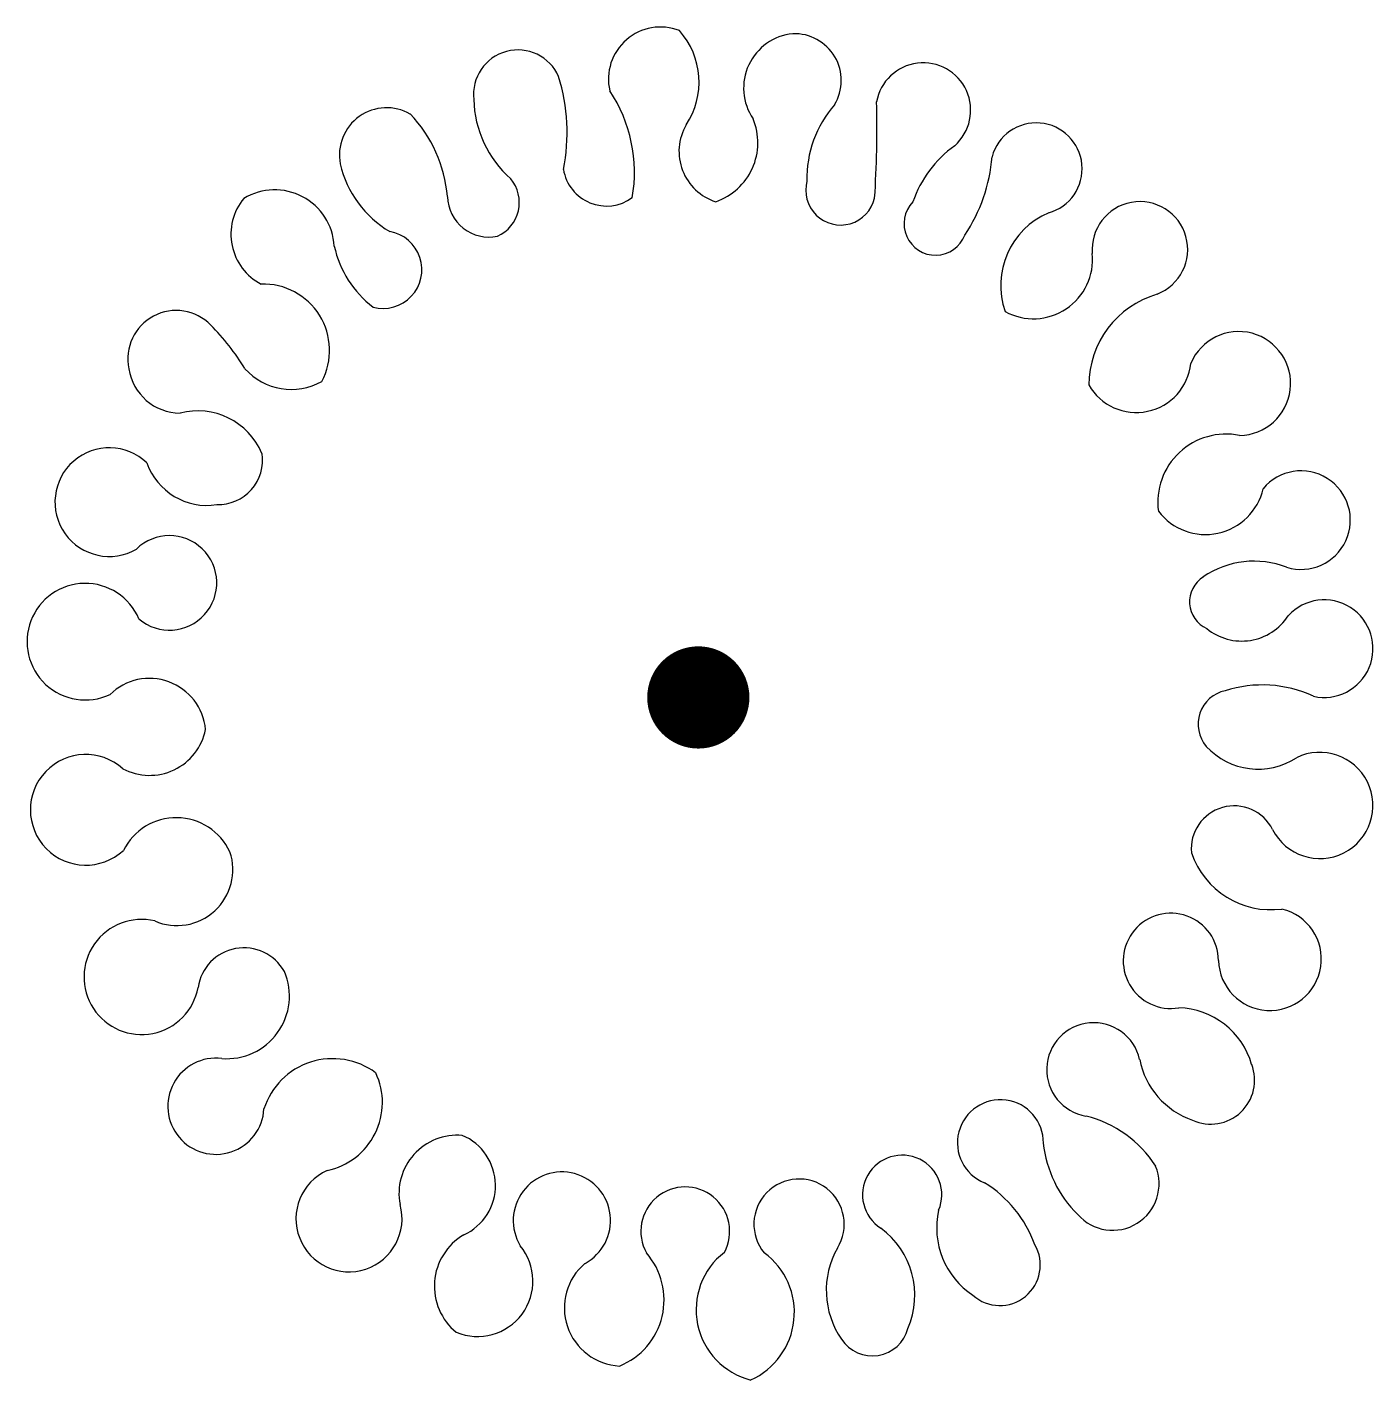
# Model space of a CAD drawing. Extents: x -0.98 to 0.99, y -1 to 0.98.
import ezdxf

# ---------------------------------------------------------------- set-up
doc = ezdxf.new("R2010")
doc.units = 0
doc.header["$LTSCALE"] = 0.01
doc.header["$MEASUREMENT"] = 0
doc.layers.get('0').update_dxf_attribs({"lineweight": 20})

msp = doc.modelspace()

# ---------------------------------------------------------------- linework, layer by layer
at = {"color": 0, "linetype": 'ByBlock', "lineweight": -2, "const_width": 0.0748}
msp.add_lwpolyline([(-0.0374, 0, 1), (0.0374, 0, 1)], format="xyb", close=True, dxfattribs=at)
at = {"color": 0, "linetype": 'ByBlock', "lineweight": -2}
for centre, radius, start, end in [((-0.0553, 0.9046), 0.0763, 68.773, 192.9411), ((-0.112, 0.9003), 0.1131, 326.3858, 41.7894), ((0.1461, 0.8917), 0.0798, 95.627, 214.4032), ((0.1409, 0.9027), 0.0684, 328.7848, 92.2358), ((-0.2641, 0.8824), 0.065, 23.5156, 186.6069), ((0.3292, 0.8592), 0.0694, 311.5832, 169.8585), ((-0.4673, 0.8264), 0.2752, 348.6949, 17.3339), ((-0.17, 0.8783), 0.1587, 181.1947, 228.7535), ((-0.3097, 0.7679), 0.2162, 350.2333, 33.5805), ((-1.2542, 0.831), 1.5156, 356.2006, 1.5294), ((-0.456, 0.7934), 0.0694, 60.2621, 190.6022), ((-0.5664, 0.7159), 0.1999, 4.8373, 43.5655), ((0.3218, 0.7597), 0.1629, 138.7013, 181.4296), ((0.0487, 0.7988), 0.077, 149.6642, 252.565), ((-0.0043, 0.8118), 0.0915, 289.0882, 22.3774), ((0.4947, 0.7736), 0.0671, 285.6729, 164.8757), ((0.4751, 0.6688), 0.1707, 125.773, 160.771), ((-0.3699, 0.8178), 0.1588, 193.5475, 239.0608), ((-0.1344, 0.7829), 0.0639, 189.4016, 306.1405), ((0.1926, 0.8093), 0.238, 326.1052, 355.613), ((-0.3162, 0.7242), 0.0542, 294.2201, 39.9161), ((0.2083, 0.7423), 0.0511, 164.8802, 346.6812), ((-0.6201, 0.6553), 0.0874, 3.386, 121.0391), ((-0.3061, 0.7346), 0.0611, 181.7891, 281.4487), ((-0.6017, 0.6777), 0.0824, 140.4559, 242.411), ((0.3472, 0.6932), 0.0461, 136.3219, 338.8643), ((0.6464, 0.6554), 0.07, 291.0521, 184.8092), ((0.558, 0.6028), 0.1154, 113.0203, 199.3466), ((-0.4612, 0.6258), 0.0566, 254.7811, 80.1775), ((-0.3836, 0.6927), 0.1527, 192.2103, 232.7429), ((0.4904, 0.6408), 0.0867, 241.595, 5.7586), ((-0.6367, 0.5079), 0.0969, 331.9644, 91.8392), ((0.7102, 0.4569), 0.1386, 106.1925, 179.9242), ((-0.7642, 0.4954), 0.0708, 44.2687, 191.7714), ((-0.9669, 0.295), 0.3558, 31.5281, 44.6004), ((0.791, 0.4593), 0.076, 270.9503, 157.1947), ((-0.7579, 0.4925), 0.0765, 188.7015, 269.4982), ((-0.5957, 0.5416), 0.091, 221.7318, 299.3529), ((0.6411, 0.4971), 0.0802, 209.8653, 354.0364), ((-0.7327, 0.3172), 0.1021, 22.9503, 104.6884), ((0.7724, 0.2855), 0.0998, 78.5447, 187.611), ((-0.8622, 0.2858), 0.0795, 46.3483, 300.0839), ((-0.703, 0.3472), 0.0651, 268.3379, 8.7233), ((-0.7191, 0.3747), 0.0937, 199.5708, 278.7327), ((0.8823, 0.2594), 0.0721, 252.9055, 140.2848), ((0.7424, 0.3251), 0.0867, 217.4559, 346.9023), ((-0.7741, 0.1676), 0.0692, 229.7394, 134.368), ((0.8135, 0.0679), 0.1315, 68.7936, 124.413), ((-0.8973, 0.0816), 0.0853, 22.919, 295.0908), ((0.7617, 0.1399), 0.0428, 121.644, 245.9883), ((0.9162, 0.0714), 0.0714, 257.1947, 137.4924), ((0.7955, 0.1634), 0.0809, 230.6801, 327.2026), ((-0.8034, -0.0546), 0.0825, 5.3862, 134.42), ((0.7817, -0.0392), 0.0501, 102.0738, 220.3402), ((0.8256, -0.1585), 0.1768, 65.0132, 107.9276), ((-0.8032, -0.0304), 0.0836, 242.04, 348.681), ((0.8195, -0.0018), 0.1031, 222.5801, 303.087), ((-0.8967, -0.1644), 0.081, 47.9209, 312.8321), ((0.9098, -0.158), 0.0777, 207.0614, 116.0189), ((-0.7641, -0.2625), 0.0866, 25.0255, 153.457), ((0.7844, -0.2215), 0.0629, 26.5461, 185.3299), ((-0.7632, -0.2519), 0.0819, 246.583, 18.5494), ((0.8384, -0.1873), 0.1233, 198.96, 277.4251), ((0.6917, -0.3854), 0.0697, 0.4287, 279.4739), ((0.8367, -0.3828), 0.0753, 181.5994, 76.5006), ((-0.815, -0.409), 0.0842, 76.7552, 349.5656), ((-0.6651, -0.4342), 0.0679, 29.3035, 171.56), ((-0.6902, -0.4369), 0.0917, 265.4345, 23.0837), ((0.7001, -0.5685), 0.1143, 15.9905, 88.4658), ((0.5788, -0.5447), 0.0688, 12.7631, 260.5141), ((-0.7061, -0.5981), 0.0704, 83.0022, 356.9692), ((-0.5351, -0.6343), 0.1058, 53.5828, 162.1227), ((0.7617, -0.5071), 0.1178, 190.9542, 251.1256), ((-0.564, -0.5927), 0.1016, 281.7392, 25.3776), ((0.75, -0.56), 0.0643, 245.6785, 21.0194), ((0.4422, -0.6515), 0.0629, 359.4043, 248.437), ((0.5263, -0.7778), 0.1703, 32.7069, 75.9904), ((-0.3528, -0.7258), 0.0854, 85.1391, 190.9896), ((-0.3764, -0.714), 0.0795, 294.5151, 67.1852), ((0.6776, -0.6334), 0.1736, 186.198, 225.2447), ((0.2984, -0.7277), 0.058, 337.0291, 237.2544), ((-0.5113, -0.7628), 0.0776, 114.3839, 15.5355), ((0.6064, -0.7115), 0.0681, 221.5149, 22.2127), ((-0.1997, -0.7654), 0.0712, 298.3792, 211.2688), ((0.1475, -0.7707), 0.0661, 328.1763, 219.4724), ((0.3236, -0.8626), 0.18, 20.1276, 57.9479), ((-0.0191, -0.7812), 0.065, 331.7835, 209.0269), ((0.467, -0.7762), 0.1181, 167.3757, 236.5443), ((-0.2995, -0.8614), 0.0869, 120.3283, 230.9007), ((0.1949, -0.8749), 0.122, 336.6217, 53.7748), ((-0.3232, -0.8539), 0.0811, 247.4342, 39.4437), ((0.3133, -0.8675), 0.126, 150.5678, 214.5471), ((0.4413, -0.8304), 0.0593, 228.3463, 30.1004), ((-0.1109, -0.8931), 0.0852, 130.1942, 267.0034), ((-0.1544, -0.8815), 0.1043, 292.0075, 41.269), ((0.1028, -0.8959), 0.106, 127.6118, 255.8124), ((0.0324, -0.8999), 0.1082, 294.2454, 53.6824), ((0.2548, -0.9095), 0.0539, 213.0121, 345.1594)]:
    msp.add_arc(centre, radius, start, end, dxfattribs=at)

doc.saveas('drawing.dxf')
